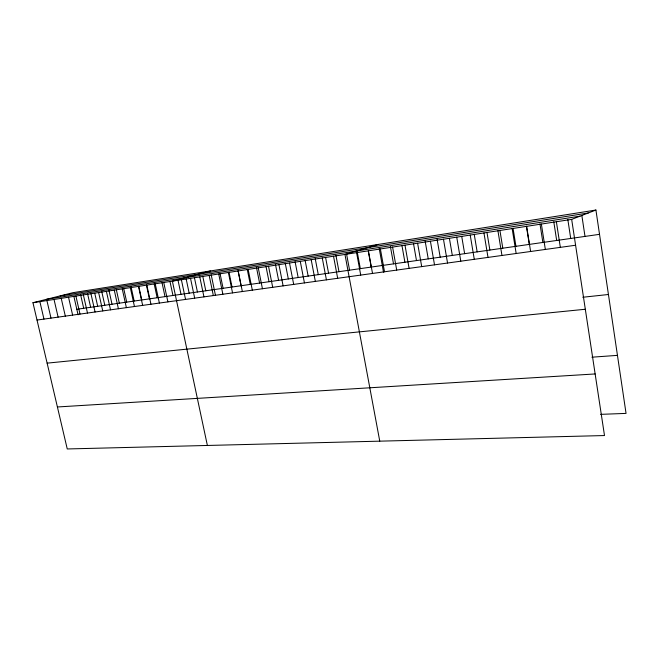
<?xml version="1.0" encoding="UTF-8"?>
<svg xmlns="http://www.w3.org/2000/svg" width="659" height="659" viewBox="0 0 659 659"><rect width="100%" height="100%" fill="white"/><g stroke="black" fill="none" stroke-linecap="round" stroke-linejoin="round"><path stroke-width="0.99" d="M571.666 219.373L604.501 435.55L67.251 448.96L32.95 302.72L571.666 219.373L595.925 210.04L626.05 413.399L600.588 414.354M378.464 244.407L344.954 254.448L379.765 441.159M210.41 270.956L172.378 281.146L207.379 445.459M32.95 302.72L73.017 292.662L595.925 210.04M60.183 295.883L588.265 212.989M46.567 299.301L580.019 216.16M76.815 309.277L599.525 234.332M37.019 320.06L575.595 245.239M582.787 297.25L608.438 294.499M47.127 363.15L585.316 309.252M591.897 357.194L617.458 355.366M57.407 406.974L595.143 373.95M39.886 301.649L43.964 319.096M54.03 299.458L58.116 317.127M46.913 300.562L50.998 318.116M61.229 298.346L65.323 316.122M75.9 296.072L80.011 314.088M73.915 296.575L78.075 314.813M68.52 297.217L72.622 315.109M90.958 293.749L95.069 311.995M87.515 293.444L90.645 307.3M83.38 294.919L87.49 313.041M80.563 294.532L83.693 308.297M101.675 291.245L104.814 305.265M98.628 292.555L102.746 310.924M94.781 293.346L97.689 306.287M108.842 289.96L112.022 304.227M106.396 291.352L110.523 309.845M123.735 288.642L126.709 302.127M122.245 288.906L126.38 307.646M116.355 289.779L119.32 303.181M114.271 290.141L118.398 308.75M130.993 286.517L134.181 301.056M130.325 287.654L134.461 306.517M146.809 285.1L150.952 304.227M146.422 285.125L149.404 298.873M138.769 286.311L141.751 299.969M138.514 286.385L142.657 305.381M155.219 283.807L159.371 303.058M154.181 283.93L157.163 297.761M169.973 281.484L172.963 295.496M163.737 282.48L167.897 301.871M162.023 282.711L165.014 296.632M178.021 280.24L181.011 294.342M190.517 278.345L194.677 298.156M186.126 278.765L189.166 293.173M181.382 279.754L185.541 299.425M202.75 276.187L205.789 290.784M199.776 276.912L203.944 296.871M194.389 277.48L197.428 291.986M211.218 274.877L215.419 295.15M209.175 275.454L213.343 295.562M220.04 273.51L223.088 288.304M218.706 273.979L222.874 294.235M228.986 272.126L232.026 287.027M228.376 272.48L232.545 292.893M248.155 269.424L252.323 290.149M247.232 269.3L250.28 284.408M238.196 270.964L242.364 291.533M238.047 270.717L241.087 285.726M258.262 267.859L262.439 288.741M256.508 267.653L259.588 283.073M268.526 266.269L272.702 287.316M265.948 266.187L269.037 281.722M278.946 264.663L283.115 285.866M275.528 264.704L278.609 280.347M289.523 263.023L293.692 284.4M285.24 263.196L288.321 278.955M305.076 260.116L308.157 276.113M300.273 261.359L304.433 282.909M295.084 261.664L298.165 277.538M315.208 258.55L318.289 274.655M311.18 259.671L315.34 281.393M325.637 257.727L328.569 273.18M322.259 257.957L326.419 279.853M335.884 255.14L338.998 271.689M333.52 256.219L337.672 278.287M346.659 254.481L349.575 270.174M357.219 251.829L360.316 268.633M356.577 252.652L360.72 275.083M368.389 250.824L372.524 273.444M368.299 251.128L371.215 267.068M380.391 248.962L384.518 271.78M379.189 248.418L383.497 272.175M392.583 247.076L396.71 270.083M390.425 246.672L393.514 263.872M404.988 245.156L409.099 268.361M401.974 245.692L404.914 262.233M417.6 243.204L421.702 266.615M413.555 243.896L416.488 260.577M425.146 241.095L428.243 258.888M437.098 239.233L440.187 257.175M430.418 241.227L434.512 264.836M449.405 238.352L452.313 255.437M443.466 239.209L447.543 263.023M461.728 236.449L464.636 253.674M456.728 237.149L460.798 261.186M474.225 234.291L477.157 251.878M470.221 235.065L474.282 259.308M483.953 232.94L487.998 257.405M486.952 232.314L489.876 250.058M499.893 230.312L502.801 248.204M497.932 230.782L501.952 255.47M513.04 228.278L515.939 246.318M512.15 228.574L516.162 253.493M526.632 226.342L530.619 251.483M526.409 226.21L529.292 244.398M541.369 224.06L545.339 249.44M539.968 223.895L542.876 242.454M556.377 221.737L560.331 247.356M553.782 221.753L556.682 240.477M567.836 219.571L570.719 238.459M581.831 215.353L585.003 236.416"/></g></svg>
